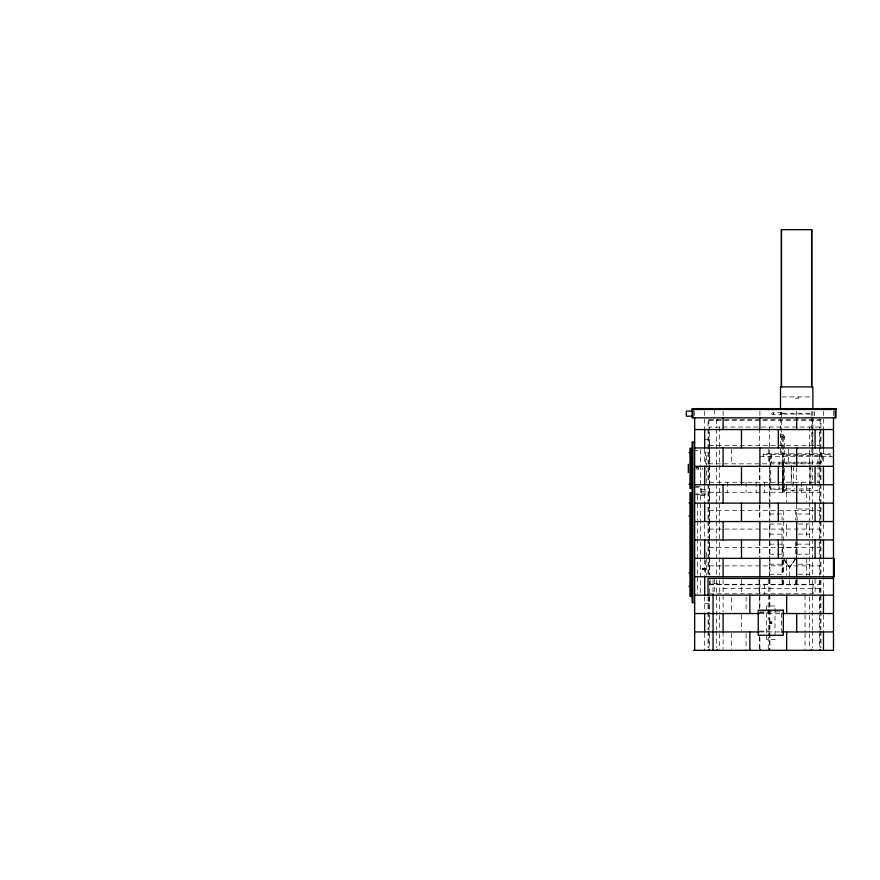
<?xml version="1.0" encoding="UTF-8"?>
<svg xmlns="http://www.w3.org/2000/svg" width="880" height="880" viewBox="0 0 880 880"><rect width="100%" height="100%" fill="white"/><g stroke="black" fill="none" stroke-linecap="round" stroke-linejoin="round"><path stroke-width="0.66" stroke-dasharray="4.4 3.3" d="M796.675 557.513L796.774 547.283L782.386 547.47M784.729 436.073C784.784 437.536 782.43 437.195 782.848 435.809C785.653 433.389 785.246 438.295 780.296 436.073M796.202 557.513L789.58 567.545L784.058 559.735M789.58 584.276L789.58 567.347L795.102 559.548M795.102 559.735L789.58 567.545L784.432 559.735M780.494 414.744L780.494 412.566L780.494 453.805M782.034 396.924L810.953 396.924M781.968 413.237L811.415 413.237L811.415 414.073L781.968 414.073M708.873 420.343L820.105 420.343M783.772 435.061C779.009 432.421 779.581 440.297 784.476 437.074L784.476 449.185M704.693 439.582L709.709 439.582L709.709 574.816M709.291 445.434L819.687 445.434M693.341 450.45L700.513 450.45M763.235 454.641L830.148 454.641M797.753 455.477L782.892 455.477L782.771 492.272M799.106 455.477L818.015 455.477L818.015 463.584M759.891 456.313L833.492 456.313M770.759 462.165L822.613 462.165L822.613 454.641M782.474 463.001L810.909 463.001L810.909 488.928L796.015 488.928M695.948 467.599L698.335 467.599L698.335 469.271L695.948 469.271M695.948 467.896L698.335 467.896M695.948 468.974L698.335 468.974M709.291 482.24L819.687 482.24M695.728 486.42L701.349 486.42L701.349 495.616M694.177 487.256L701.349 487.256M770.759 488.928L794.662 488.928M701.349 489.764L709.709 489.764M782.892 490.6L797.753 490.6M799.106 490.6L818.015 490.6L818.015 483.846M701.349 491.436L709.709 491.436M709.291 492.272L819.687 492.272M701.349 493.108L709.709 493.108M694.232 493.944L700.513 493.944M695.728 494.78L700.513 494.78M701.349 494.78L709.709 494.78M700.513 495.616L708.873 495.616M809.655 509.003L795.432 509.003L795.432 519.948M709.291 510.675L819.687 510.675M769.505 514.019L782.056 514.019L782.056 520.289M809.655 514.019L797.104 514.019L797.104 520.289M769.505 524.051L782.056 524.051L782.056 540.364M798.369 524.051L809.655 524.051M709.291 529.067L819.687 529.067M769.505 534.094L782.056 534.094M798.369 534.094L809.655 534.094M769.505 544.126L782.056 544.126M797.104 544.126L809.655 544.126M709.291 547.47L819.687 547.47M769.505 554.158L782.056 554.158M797.104 554.158L809.655 554.158M769.505 564.201L782.056 564.201M798.369 564.201L809.655 564.201M709.291 565.873L819.687 565.873M705.529 568.381L702.515 568.381L702.515 570.053L705.529 570.053M702.515 568.711L705.529 568.711M702.515 569.217L705.529 569.217M702.515 569.723L705.529 569.723M769.505 574.233L782.056 574.233M798.369 574.233L809.655 574.233M709.291 584.276L819.687 584.276M709.291 584.771L812.999 584.771M723.096 588.456L823.46 588.456M709.291 593.802L812.999 593.802M704.693 603.504L709.709 603.504L709.709 580.151M759.891 611.875L781.638 611.875L781.638 633.622M759.473 612.711L769.505 612.711M759.891 613.547L782.562 613.547M759.473 631.103L769.505 631.103M759.891 631.939L782.562 631.939M784.058 559.548L789.58 567.347M782.386 547.283L782.474 556.259M833.492 411.147L833.492 416.405M830.148 456.313L830.148 453.805L763.235 453.805L763.235 456.313M823.46 411.147L823.46 429.55M823.46 449.262L823.46 463.837M823.46 486.057L823.46 501.831M823.46 524.172L823.46 537.317M823.46 559.658L823.46 593.835M823.46 614.856L823.46 630.63M821.777 453.805L821.777 462.165M820.941 427.757L820.941 419.507L708.037 419.507L708.037 427.757M820.941 429.132L820.941 482.713M820.941 484.088L820.941 519.816M820.941 521.191L820.941 537.68M820.941 539.044L820.941 574.772M820.941 580.272L820.941 629.739M820.941 631.103L820.941 647.592M820.105 419.507L820.105 427.757M820.105 429.132L820.105 482.713M820.105 484.088L820.105 519.816M820.105 521.191L820.105 537.68M820.105 539.044L820.105 574.772M820.105 580.272L820.105 629.739M820.105 631.103L820.105 647.592M819.687 465.146L819.687 575.069M819.687 580.327L819.687 594.308M819.687 596.937L819.687 612.711M819.687 615.34L819.687 631.103M819.687 633.732L819.687 649.506M818.015 464.926L818.015 482.493M815.089 579.37L815.089 593.835M814.671 411.983L814.671 415.745M812.889 411.466L812.889 415.569M812.889 416.933L812.889 453.805M812.999 584.276L812.999 594.308M812.581 419.507L812.581 427.757M812.581 429.132L812.581 482.713M812.581 484.088L812.581 519.816M812.581 521.191L812.581 537.68M812.581 539.044L812.581 574.772M812.581 580.272L812.581 629.739M812.581 631.103L812.581 647.592M811.833 411.466L811.833 415.569M811.833 416.933L811.833 453.805M810.909 453.805L810.909 454.641M810.073 467.665L810.073 484.748M809.655 427.031L809.655 463.837M809.655 465.146L809.655 501.468M809.655 502.788L809.655 577.995M809.655 579.249L809.655 584.276M809.655 596.937L809.655 612.711M809.655 615.34L809.655 631.103M809.655 633.732L809.655 649.506M806.729 486.057L806.729 501.831M806.729 524.172L806.729 537.317M806.729 558.349L806.729 575.432M805.057 595.144L805.057 612.227M805.057 614.856L805.057 631.939M805.057 633.259L805.057 650.342M801.295 482.24L801.295 492.272M798.369 396.924L798.369 398.266L795.014 398.266L795.014 396.924M797.104 541.618L797.104 556.677M797.104 579.249L797.104 584.276M796.686 411.147L796.686 416.405M796.686 467.665L796.686 483.428M796.686 504.46L796.686 520.234M796.686 541.255L796.686 557.029M796.686 579.37L796.686 593.835M796.202 580.261L796.202 584.276M795.432 541.849L795.432 556.897M795.432 580.162L795.432 584.276M793.342 466.345L793.342 483.428M792.924 482.24L792.924 492.272M791.67 467.665L791.67 483.428M791.252 465.146L791.252 482.24M788.326 449.262L788.326 463.716M786.654 484.748L786.654 501.831M786.654 524.172L786.654 537.317M786.654 558.349L786.654 575.432M785.818 488.928L785.818 489.764L770.759 489.764L770.759 486.255M784.476 450.538L784.476 466.697M784.476 468.039L784.476 492.272M783.728 510.675L783.728 519.871M783.728 521.191L783.728 575.069M783.728 580.327L783.728 584.276M783.475 437.074L783.475 492.272M783.222 463.001L783.222 492.272M782.98 463.001L782.98 492.272M782.958 560.186L782.958 574.904M782.958 580.261L782.958 584.276M782.771 453.805L782.771 454.641M782.606 463.001L782.606 492.272M782.474 437.074L782.507 492.272M782.485 560.186L782.485 574.904M782.485 580.261L782.485 584.276M782.056 541.618L782.056 559.185M782.056 560.439L782.056 577.995M782.056 579.249L782.056 584.276M781.66 412.566L781.55 453.805M779.13 462.165L779.13 464.838M779.13 486.255L779.13 488.928M771.595 453.805L771.595 462.165M770.759 454.641L770.759 484.913M769.923 456.313L769.923 483.428M769.923 484.748L769.923 501.831M769.923 504.46L769.923 520.234M769.923 524.172L769.923 537.317M769.923 541.255L769.923 557.029M769.923 559.658L769.923 575.432M769.923 579.37L769.923 593.835M769.923 595.144L769.923 620.114M769.923 625.372L769.923 650.342M769.505 427.031L769.505 463.837M769.505 467.775L769.505 501.468M769.505 502.788L769.505 577.995M769.505 579.249L769.505 584.276M769.505 594.308L769.505 649.506M768.251 449.262L768.251 463.716M768.251 579.37L768.251 593.835M768.251 595.144L768.251 608.289M768.251 609.598L768.251 620.114M768.251 625.372L768.251 635.888M768.251 637.197L768.251 650.342M764.489 482.24L764.489 492.272M764.489 584.276L764.489 594.308M759.891 411.147L759.891 416.405M759.891 467.665L759.891 483.428M759.891 504.46L759.891 520.234M759.891 541.255L759.891 557.029M759.891 576.741L759.891 593.835M759.891 595.144L759.891 608.289M759.891 637.197L759.891 650.342M759.473 428.351L759.473 445.434M759.473 467.775L759.473 482.24M759.473 505.417L759.473 519.871M759.473 540.903L759.473 556.677M759.473 580.327L759.473 594.308M759.473 596.937L759.473 611.391M759.473 636.361L759.473 649.506M759.055 579.37L759.055 593.835M756.129 482.24L756.129 492.272M746.097 482.24L746.097 492.272M746.097 596.937L746.097 611.391M746.097 633.732L746.097 649.506M741.488 579.37L741.488 593.835M741.488 614.856L741.488 630.63M731.456 449.262L731.456 463.716M731.456 597.773L731.456 613.547M731.456 633.259L731.456 649.033M727.694 482.24L727.694 492.272M723.096 411.147L723.096 416.405M723.096 579.667L723.096 593.835M723.096 595.177L723.096 612.227M723.096 631.939L723.096 649.033M719.323 427.031L719.323 463.837M719.323 465.146L719.323 575.069M719.323 580.327L719.323 594.308M719.323 596.937L719.323 612.711M719.323 615.34L719.323 631.103M719.323 633.732L719.323 649.506M717.651 584.276L717.651 583.44L710.127 583.44L710.127 579.667M717.233 419.507L717.233 420.343M716.397 419.507L716.397 427.757M716.397 429.132L716.397 482.713M716.397 484.088L716.397 519.816M716.397 521.191L716.397 537.68M716.397 539.044L716.397 574.772M716.397 580.272L716.397 629.739M716.397 631.103L716.397 647.592M714.725 579.37L714.725 593.835M714.307 409.475L714.307 415.745M713.053 579.777L713.053 593.34M709.291 465.146L709.291 575.069M709.291 596.937L709.291 612.711M709.291 615.34L709.291 631.103M709.291 633.732L709.291 649.506M708.873 419.507L708.873 427.757M708.873 429.132L708.873 482.713M708.873 484.088L708.873 519.816M708.873 521.191L708.873 537.68M708.873 539.044L708.873 574.772M708.873 596.761L708.873 629.739M708.873 631.103L708.873 647.592M708.037 429.132L708.037 482.713M708.037 484.088L708.037 519.816M708.037 521.191L708.037 537.68M708.037 539.044L708.037 574.772M708.037 596.761L708.037 629.739M708.037 631.103L708.037 647.592M706.365 482.9L706.365 452.122L705.529 452.122L705.529 464.167M706.365 552.486L706.365 556.501M706.365 557.843L706.365 575.234M705.529 560.516L705.529 575.234M704.693 411.147L704.693 429.55M704.693 449.262L704.693 464.299M704.693 486.024L704.693 501.831M704.693 524.172L704.693 537.933M704.693 559.658L704.693 575.432M704.693 596.673L704.693 612.227M704.693 633.259L704.693 650.342M702.515 468.017L702.515 469.689M700.513 449.614L700.513 595.144M697.499 495.616L697.499 520.08M697.499 521.136L697.499 537.746M697.499 538.956L697.499 593.472M694.661 411.147L694.661 416.405M771.639 413.391C772.86 417.23 774.62 410.685 771.639 413.391M781.968 412.654L773.608 412.654L773.608 414.656L781.968 414.656L781.968 412.654M819.687 427.031L709.291 427.031L709.291 463.837L819.687 463.837L819.687 427.031M775.005 606.012L766.634 606.012L766.634 639.474L775.005 639.474L775.005 606.012"/><path stroke-width="1.32" d="M771.342 623.084L770.594 622.094L770.429 623.326M692.142 409.475L836 409.475M692.142 411.147L686.29 411.147L686.29 416.163L692.142 416.163M694.661 429.55L833.492 429.55M694.661 442.09L692.142 442.09L692.142 602.668L694.661 602.668M694.661 447.942L833.492 447.942M692.142 448.36L689.975 448.36L689.975 488.51L692.142 488.51M688.963 452.54L690.47 452.54M694.661 466.345L833.492 466.345M688.963 484.33L690.47 484.33M694.661 484.748L833.492 484.748M692.142 492.69L689.975 492.69L689.975 596.398L692.142 596.398M688.963 502.722L690.47 502.722M694.661 503.14L833.492 503.14M688.963 516.109L690.47 516.109M694.661 521.543L833.492 521.543M694.661 539.946L833.492 539.946M694.661 558.349L833.492 558.349M688.963 572.979L690.47 572.979M694.661 576.741L833.492 576.741M833.492 578.413L708.037 578.413L708.037 595.144M688.963 586.366L690.47 586.366M694.661 595.144L833.492 595.144M694.661 613.547L759.396 613.547M782.562 613.547L833.492 613.547M694.661 631.939L759.396 631.939M782.562 631.939L833.492 631.939M693.649 650.342L833.492 650.342L833.492 417.714M835.164 409.475L835.164 417.835M834.328 558.349L834.328 576.741M823.46 429.55L823.46 447.942M823.46 466.345L823.46 484.748M823.46 503.14L823.46 521.543M823.46 539.946L823.46 558.349M823.46 595.144L823.46 613.547M823.46 631.939L823.46 650.342M820.105 649.506L820.105 650.342M815.089 429.55L815.089 447.942M815.089 466.345L815.089 484.748M815.089 503.14L815.089 521.543M815.089 539.946L815.089 558.349M812.889 408.738L812.889 386.892L780.494 386.892L780.494 408.518M811.8 386.892L811.8 229.658L781.352 229.658L781.352 386.892M811.745 649.506L811.745 650.342M811.624 229.658L811.624 386.892M796.686 417.714L796.686 429.55M796.686 447.942L796.686 466.345M796.686 484.748L796.686 503.14M796.686 521.543L796.686 539.946M796.686 558.349L796.686 576.741M796.686 613.547L796.686 631.939M786.654 595.144L786.654 613.547M786.654 631.939L786.654 650.342M781.517 229.658L781.517 386.892M778.294 429.55L778.294 447.942M778.294 466.345L778.294 484.748M778.294 503.14L778.294 521.543M778.294 539.946L778.294 558.349M768.669 649.506L768.669 650.342M760.309 649.506L760.309 650.342M759.891 417.714L759.891 429.55M759.891 447.942L759.891 466.345M759.891 484.748L759.891 503.14M759.891 521.543L759.891 539.946M759.891 558.349L759.891 576.741M749.859 595.144L749.859 613.547M749.859 631.939L749.859 650.342M741.488 429.55L741.488 447.942M741.488 466.345L741.488 484.748M741.488 503.14L741.488 521.543M741.488 539.946L741.488 558.349M723.096 417.714L723.096 429.55M723.096 447.942L723.096 466.345M723.096 484.748L723.096 503.14M723.096 521.543L723.096 539.946M723.096 558.349L723.096 576.741M723.096 613.547L723.096 631.939M717.233 649.506L717.233 650.342M713.053 594.704L713.053 650.342M708.873 649.506L708.873 650.342M704.693 429.55L704.693 447.942M704.693 466.345L704.693 484.748M704.693 503.14L704.693 521.543M704.693 539.946L704.693 558.349M704.693 576.741L704.693 595.144M704.693 613.547L704.693 631.939M694.661 417.714L694.661 650.342M692.978 409.475L692.978 417.835M692.978 442.09L692.978 602.668M690.811 448.36L690.811 488.51M690.811 492.69L690.811 596.398M688.303 464.266L688.303 472.604M770.055 622.039L770.055 623.458L771.474 623.458L771.474 622.039L770.055 622.039M836 408.639L692.142 408.639L692.142 417.835L836 417.835L836 408.639M783.31 610.203L758.219 610.203L758.219 635.294L783.31 635.294L783.31 610.203"/></g></svg>
